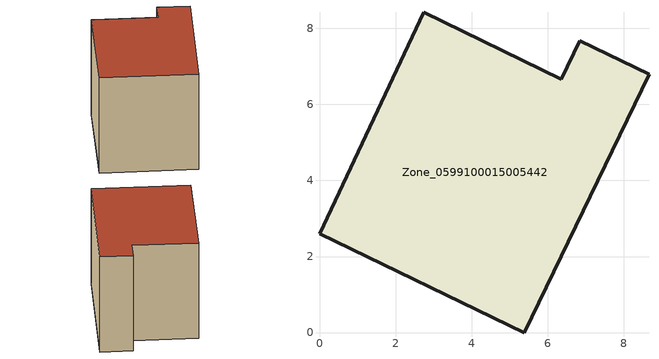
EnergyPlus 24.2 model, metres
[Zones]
Zone_0599100015005442
 floor ground (C_G): 5.38,0 0,2.6 2.74,8.42 6.36,6.67 6.85,7.67 8.66,6.79 z1.12
 wall outside (C_F): 5.38,0 8.66,6.79 6.85,7.67 6.36,6.67 2.74,8.42 0,2.6 5.38,0 z1.12:7.91
 roof outside (C_R): 0,2.6 5.38,0 8.66,6.79 6.85,7.67 6.36,6.67 2.74,8.42 z7.91
[BUILDING]
Pand.0599100015005442: North Axis=0; Terrain=City; Loads Convergence Tolerance Value=0.04; Temperature Convergence Tolerance Value=0.4; Solar Distribution=FullExterior; Maximum Number of Warmup Days=25; Minimum Number of Warmup Days=1
[Site:Location]
Rotterdam.The.Hague.AP_ZH_NLD Design_Conditions: Latitude=51.96; Longitude=4.45; Time Zone=1; Elevation=-4.5
[SITE:GROUNDTEMPERATURE:BUILDINGSURFACE]
18, 18, 18, 18, 18, 18, 18, 18, 18, 18, 18, 18
[MATERIAL] Thermal Absorptance=0.9; Solar Absorptance=0.7; Visible Absorptance=0.7
Name | Roughness | Thickness | Conductivity | Density | Specific Heat
G.TI.1946-1964 | MediumSmooth | 0.15 | 1 | 540 | 1210
F.TI.1946-1964 | Rough | 0.3 | 0.857143 | 1920 | 840
R.TI.1946-1964 | MediumRough | 0.2 | 0.277778 | 1500 | 1000
[CONSTRUCTION]
C_G: G.TI.1946-1964
C_F: F.TI.1946-1964
C_R: R.TI.1946-1964
[ZONE]
Zone_0599100015005442: Type=1; Multiplier=1; Ceiling Height=Autocalculate; Volume=Autocalculate; Floor Area=autocalculate; Part of Total Floor Area=Yes
[ZONEINFILTRATION:DESIGNFLOWRATE]
Infil_Zone_0599100015005442: Zone or ZoneList or Space or SpaceList=Zone_0599100015005442; Schedule=AlwaysOn; Design Flow Rate Calculation Method=Flow/Area; Flow Rate per Floor Area=0.003; Constant Term Coefficient=1; Temperature Term Coefficient=0; Velocity Term Coefficient=0; Velocity Squared Term Coefficient=0
[HVACTEMPLATE:ZONE:IDEALLOADSAIRSYSTEM]
Zone_0599100015005442: Maximum Heating Supply Air Temperature=50; Minimum Cooling Supply Air Temperature=13; Maximum Heating Supply Air Humidity Ratio=0.0156; Minimum Cooling Supply Air Humidity Ratio=0.0077; Heating Limit=NoLimit; Cooling Limit=NoLimit; Dehumidification Control Type=ConstantSensibleHeatRatio; Cooling Sensible Heat Ratio=0.7; Dehumidification Setpoint=60; Humidification Control Type=None; Humidification Setpoint=30; Outdoor Air Method=None; Outdoor Air Flow Rate per Person=0.00944; Outdoor Air Flow Rate per Zone Floor Area=0; Outdoor Air Flow Rate per Zone=0; Demand Controlled Ventilation Type=None; Outdoor Air Economizer Type=NoEconomizer; Heat Recovery Type=None; Sensible Heat Recovery Effectiveness=0.7; Latent Heat Recovery Effectiveness=0.65
[ZONECONTROL:THERMOSTAT]
ThermostatControl_Zone_0599100015005442: Zone or ZoneList=Zone_0599100015005442; Control Type Schedule=DualSetpointControlType; Control 1=Thermostat_Zone_0599100015005442; Temperature Difference Between Cutout And Setpoint=0
[THERMOSTATSETPOINT:DUALSETPOINT]
Thermostat_Zone_0599100015005442: Heating Setpoint Temperature Schedule=HeatingSetpoint_Zone_0599100015005442; Cooling Setpoint Temperature Schedule=CoolingSetpoint_Zone_0599100015005442
[SCHEDULE:COMPACT]
HeatingSetpoint_Zone_0599100015005442: Through: 12/31, For: AllDays, Until: 24:00, 21
CoolingSetpoint_Zone_0599100015005442: Through: 12/31, For: AllDays, Until: 24:00, 24
DualSetpointControlType: Through: 12/31, For: AllDays, Until: 24:00, 4
AlwaysOn: Through: 12/31, For: AllDays, Until: 24:00, 1
